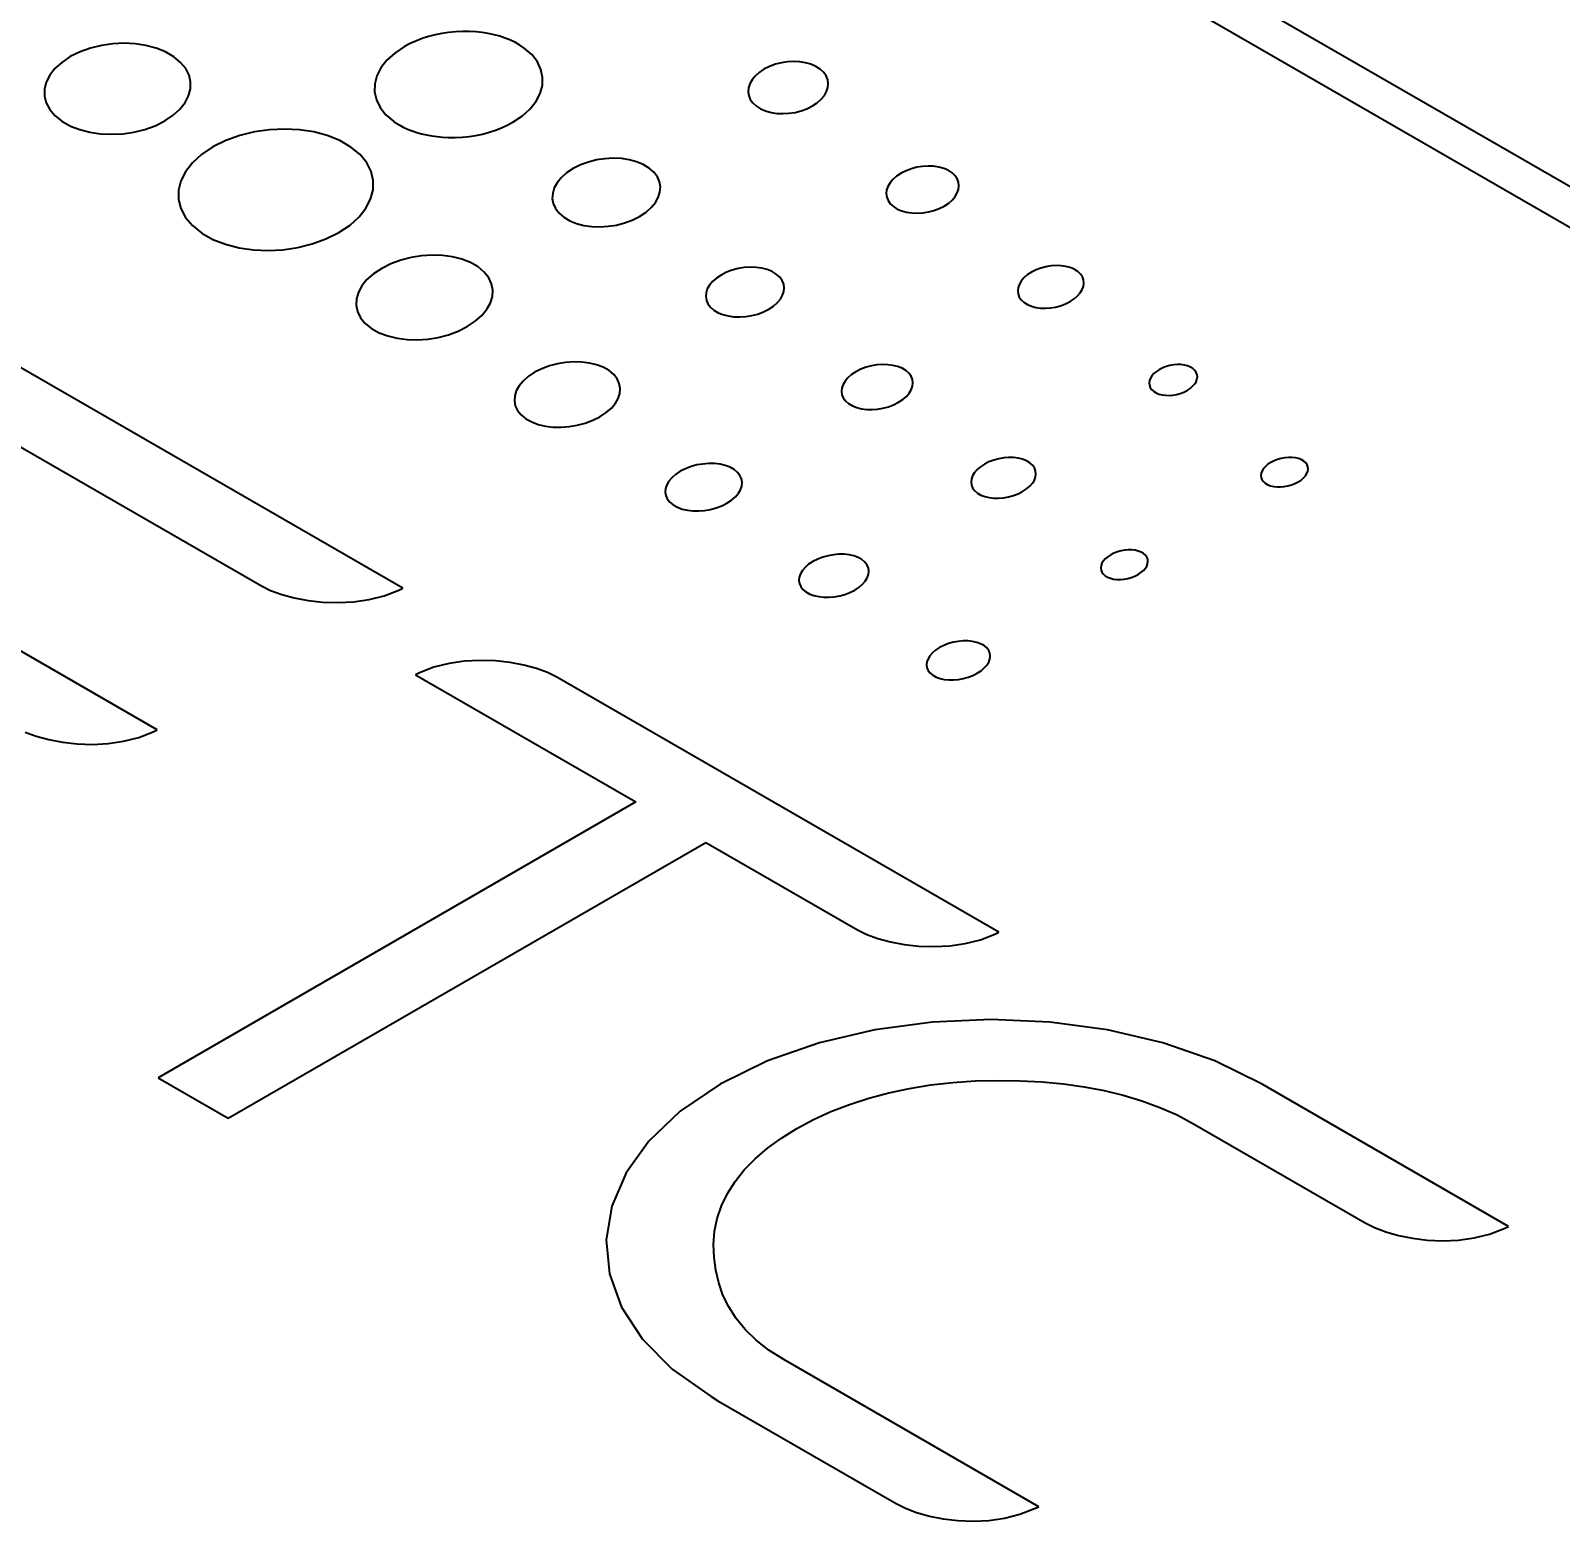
# Model space of a CAD drawing. Header units: inches. Extents: x 5 to 105, y 0 to 80.
# Drawn here: x 66.3777 to 66.7351, y 50.6695 to 51.0194 of the extents above; entities that cross this region are included whole.
import ezdxf

# ---------------------------------------------------------------- set-up
doc = ezdxf.new("R2010")
doc.units = ezdxf.units.IN
doc.header["$MEASUREMENT"] = 0
doc.layers.add('LABEL', color=2, linetype='Continuous')
doc.styles.add('Arial', font='arial.ttf')

msp = doc.modelspace()

# ---------------------------------------------------------------- linework, layer by layer
msp.add_line((64.8381, 52.06979), (67.48205, 50.54347))
at = {"layer": 'LABEL'}
for p, q in [((67.01742, 50.82114), (63.87764, 52.63389)), ((66.39951, 51.01641), (66.39688, 51.01629)), ((66.40211, 51.01628), (66.39951, 51.01641)), ((66.4677, 51.01693), (66.46633, 51.01631)), ((66.46914, 51.01748), (66.4677, 51.01693)), ((66.47064, 51.01796), (66.46914, 51.01748)), ((66.47218, 51.01836), (66.47064, 51.01796)), ((66.47375, 51.01868), (66.47218, 51.01836)), ((66.47536, 51.01892), (66.47375, 51.01868)), ((66.47699, 51.01908), (66.47536, 51.01892)), ((66.47862, 51.01916), (66.47699, 51.01908)), ((66.48026, 51.01915), (66.47862, 51.01916)), ((66.48176, 51.01906), (66.48026, 51.01915)), ((66.48322, 51.01891), (66.48176, 51.01906)), ((66.48463, 51.01868), (66.48322, 51.01891)), ((66.48601, 51.01839), (66.48463, 51.01868)), ((66.48733, 51.01803), (66.48601, 51.01839)), ((66.4886, 51.0176), (66.48733, 51.01803)), ((66.48981, 51.01712), (66.4886, 51.0176)), ((66.49095, 51.01657), (66.48981, 51.01712)), ((66.49202, 51.01596), (66.49095, 51.01657)), ((66.38696, 51.01327), (66.38497, 51.01194)), ((66.38925, 51.0144), (66.38696, 51.01327)), ((66.39169, 51.01528), (66.38925, 51.0144)), ((66.39425, 51.01591), (66.39169, 51.01528)), ((66.39688, 51.01629), (66.39425, 51.01591)), ((66.40463, 51.0159), (66.40211, 51.01628)), ((66.40701, 51.01527), (66.40463, 51.0159)), ((66.4092, 51.01439), (66.40701, 51.01527)), ((66.41115, 51.01325), (66.4092, 51.01439)), ((66.41274, 51.01194), (66.41115, 51.01325)), ((66.46277, 51.0141), (66.46094, 51.01243)), ((66.46503, 51.01561), (66.46277, 51.0141)), ((66.46633, 51.01631), (66.46503, 51.01561)), ((66.49302, 51.01529), (66.49202, 51.01596)), ((66.49479, 51.01375), (66.49302, 51.01529)), ((66.49609, 51.01206), (66.49479, 51.01375)), ((66.38337, 51.01048), (66.38216, 51.00893)), ((66.38497, 51.01194), (66.38337, 51.01048)), ((66.41392, 51.0105), (66.41274, 51.01194)), ((66.4147, 51.00897), (66.41392, 51.0105)), ((66.45955, 51.01066), (66.45861, 51.00881)), ((66.46094, 51.01243), (66.45955, 51.01066)), ((66.49693, 51.01028), (66.49609, 51.01206)), ((66.49732, 51.00843), (66.49693, 51.01028)), ((66.5479, 51.00957), (66.54697, 51.00874)), ((66.54904, 51.01033), (66.5479, 51.00957)), ((66.55033, 51.01098), (66.54904, 51.01033)), ((66.5517, 51.01148), (66.55033, 51.01098)), ((66.55312, 51.01184), (66.5517, 51.01148)), ((66.55456, 51.01205), (66.55312, 51.01184)), ((66.556, 51.01212), (66.55456, 51.01205)), ((66.55741, 51.01205), (66.556, 51.01212)), ((66.55876, 51.01184), (66.55741, 51.01205)), ((66.56002, 51.01148), (66.55876, 51.01184)), ((66.56118, 51.01098), (66.56002, 51.01148)), ((66.56219, 51.01034), (66.56118, 51.01098)), ((66.563, 51.00959), (66.56219, 51.01034)), ((66.56358, 51.00876), (66.563, 51.00959)), ((66.38094, 51.00569), (66.38093, 51.00405)), ((66.38135, 51.00732), (66.38094, 51.00569)), ((66.38216, 51.00893), (66.38135, 51.00732)), ((66.4146, 51.00413), (66.41503, 51.00575)), ((66.41506, 51.00737), (66.4147, 51.00897)), ((66.41503, 51.00575), (66.41506, 51.00737)), ((66.45811, 51.00692), (66.45807, 51.00502)), ((66.45861, 51.00881), (66.45811, 51.00692)), ((66.49674, 51.00467), (66.49725, 51.00654)), ((66.49725, 51.00654), (66.49732, 51.00843)), ((66.54542, 51.00601), (66.54533, 51.00508)), ((66.54572, 51.00695), (66.54542, 51.00601)), ((66.54624, 51.00786), (66.54572, 51.00695)), ((66.54697, 51.00874), (66.54624, 51.00786)), ((66.56393, 51.00789), (66.56358, 51.00876)), ((66.56366, 51.00512), (66.56397, 51.00605)), ((66.56406, 51.00697), (66.56393, 51.00789)), ((66.56397, 51.00605), (66.56406, 51.00697)), ((66.38093, 51.00405), (66.38133, 51.00245)), ((66.38133, 51.00245), (66.38214, 51.00092)), ((66.41258, 51.00101), (66.41378, 51.00254)), ((66.41378, 51.00254), (66.4146, 51.00413)), ((66.45807, 51.00502), (66.45849, 51.00316)), ((66.45849, 51.00316), (66.45937, 51.00137)), ((66.49441, 51.00107), (66.49579, 51.00283)), ((66.49579, 51.00283), (66.49674, 51.00467)), ((66.54533, 51.00508), (66.54547, 51.00417)), ((66.54547, 51.00417), (66.54583, 51.00329)), ((66.54583, 51.00329), (66.54642, 51.00246)), ((66.54642, 51.00246), (66.54725, 51.00171)), ((66.56034, 51.00175), (66.56147, 51.0025)), ((66.56147, 51.0025), (66.56241, 51.00333)), ((66.56241, 51.00333), (66.56314, 51.0042)), ((66.56314, 51.0042), (66.56366, 51.00512)), ((66.38214, 51.00092), (66.38337, 50.99948)), ((66.38337, 50.99948), (66.38502, 50.99816)), ((66.40903, 50.99826), (66.41099, 50.99957)), ((66.41099, 50.99957), (66.41258, 51.00101)), ((66.45937, 51.00137), (66.46071, 50.99969)), ((66.46071, 50.99969), (66.46254, 50.99814)), ((66.49036, 50.99792), (66.49259, 50.99942)), ((66.49259, 50.99942), (66.49441, 51.00107)), ((66.54725, 51.00171), (66.54826, 51.00108)), ((66.54826, 51.00108), (66.54941, 51.00058)), ((66.54941, 51.00058), (66.55068, 51.00023)), ((66.55068, 51.00023), (66.55202, 51.00002)), ((66.55202, 51.00002), (66.55342, 50.99996)), ((66.55342, 50.99996), (66.55485, 51.00003)), ((66.55485, 51.00003), (66.55629, 51.00025)), ((66.55629, 51.00025), (66.5577, 51.00061)), ((66.5577, 51.00061), (66.55906, 51.00111)), ((66.55906, 51.00111), (66.56034, 51.00175)), ((66.38502, 50.99816), (66.38698, 50.99706)), ((66.38698, 50.99706), (66.38917, 50.99621)), ((66.38917, 50.99621), (66.39154, 50.9956)), ((66.39154, 50.9956), (66.39404, 50.99524)), ((66.39404, 50.99524), (66.39663, 50.99513)), ((66.39663, 50.99513), (66.39924, 50.99526)), ((66.39924, 50.99526), (66.40184, 50.99564)), ((66.40184, 50.99564), (66.40437, 50.99627)), ((66.40437, 50.99627), (66.40678, 50.99714)), ((66.40678, 50.99714), (66.40903, 50.99826)), ((66.42999, 50.99569), (66.42658, 50.99485)), ((66.43349, 50.99619), (66.42999, 50.99569)), ((66.43701, 50.99635), (66.43349, 50.99619)), ((66.44048, 50.99618), (66.43701, 50.99635)), ((66.44384, 50.99567), (66.44048, 50.99618)), ((66.44701, 50.99483), (66.44384, 50.99567)), ((66.46254, 50.99814), (66.46266, 50.99806)), ((66.46266, 50.99806), (66.46278, 50.99797)), ((66.46278, 50.99797), (66.4629, 50.99789)), ((66.4629, 50.99789), (66.46303, 50.9978)), ((66.46303, 50.9978), (66.46315, 50.99772)), ((66.46315, 50.99772), (66.46328, 50.99764)), ((66.46328, 50.99764), (66.4634, 50.99756)), ((66.4634, 50.99756), (66.46353, 50.99748)), ((66.46353, 50.99748), (66.46366, 50.9974)), ((66.46366, 50.9974), (66.46379, 50.99732)), ((66.46379, 50.99732), (66.46474, 50.99681)), ((66.46474, 50.99681), (66.46575, 50.99635)), ((66.46575, 50.99635), (66.4668, 50.99593)), ((66.4668, 50.99593), (66.4679, 50.99555)), ((66.4679, 50.99555), (66.46904, 50.99523)), ((66.46904, 50.99523), (66.47022, 50.99496)), ((66.47022, 50.99496), (66.47143, 50.99474)), ((66.48171, 50.99487), (66.48328, 50.99519)), ((66.48328, 50.99519), (66.4848, 50.99559)), ((66.4848, 50.99559), (66.48628, 50.99607)), ((66.48628, 50.99607), (66.48771, 50.99662)), ((66.48771, 50.99662), (66.48907, 50.99723)), ((66.48907, 50.99723), (66.49036, 50.99792)), ((66.42028, 50.99216), (66.41762, 50.99039)), ((66.42332, 50.99368), (66.42028, 50.99216)), ((66.42658, 50.99485), (66.42332, 50.99368)), ((66.44992, 50.99365), (66.44701, 50.99483)), ((66.45253, 50.99214), (66.44992, 50.99365)), ((66.45465, 50.99038), (66.45253, 50.99214)), ((66.47143, 50.99474), (66.47268, 50.99457)), ((66.47268, 50.99457), (66.47395, 50.99445)), ((66.47395, 50.99445), (66.47525, 50.99439)), ((66.47525, 50.99439), (66.47688, 50.99438)), ((66.47688, 50.99438), (66.4785, 50.99446)), ((66.4785, 50.99446), (66.48012, 50.99462)), ((66.48012, 50.99462), (66.48171, 50.99487)), ((66.41549, 50.98845), (66.41388, 50.98638)), ((66.41762, 50.99039), (66.41549, 50.98845)), ((66.45623, 50.98846), (66.45465, 50.99038)), ((66.45726, 50.98642), (66.45623, 50.98846)), ((66.50616, 50.98796), (66.50443, 50.9871)), ((66.508, 50.98863), (66.50616, 50.98796)), ((66.50991, 50.98912), (66.508, 50.98863)), ((66.51185, 50.98942), (66.50991, 50.98912)), ((66.5138, 50.98953), (66.51185, 50.98942)), ((66.51571, 50.98945), (66.5138, 50.98953)), ((66.51754, 50.98918), (66.51571, 50.98945)), ((66.51926, 50.98872), (66.51754, 50.98918)), ((66.52083, 50.98807), (66.51926, 50.98872)), ((66.52221, 50.98723), (66.52083, 50.98807)), ((66.4128, 50.98424), (66.41225, 50.98205)), ((66.41388, 50.98638), (66.4128, 50.98424)), ((66.45775, 50.9843), (66.45726, 50.98642)), ((66.4577, 50.98213), (66.45775, 50.9843)), ((66.50167, 50.98498), (66.50071, 50.98381)), ((66.50291, 50.98609), (66.50167, 50.98498)), ((66.50443, 50.9871), (66.50291, 50.98609)), ((66.52333, 50.98624), (66.52221, 50.98723)), ((66.52413, 50.98517), (66.52333, 50.98624)), ((66.52463, 50.98402), (66.52413, 50.98517)), ((66.57915, 50.98458), (66.57848, 50.98377)), ((66.58002, 50.98533), (66.57915, 50.98458)), ((66.58107, 50.98603), (66.58002, 50.98533)), ((66.58225, 50.98662), (66.58107, 50.98603)), ((66.58349, 50.98708), (66.58225, 50.98662)), ((66.58478, 50.98741), (66.58349, 50.98708)), ((66.58609, 50.98762), (66.58478, 50.98741)), ((66.58739, 50.98769), (66.58609, 50.98762)), ((66.58866, 50.98764), (66.58739, 50.98769)), ((66.58988, 50.98745), (66.58866, 50.98764)), ((66.59102, 50.98714), (66.58988, 50.98745)), ((66.59206, 50.9867), (66.59102, 50.98714)), ((66.59297, 50.98613), (66.59206, 50.9867)), ((66.59369, 50.98545), (66.59297, 50.98613)), ((66.5942, 50.98471), (66.59369, 50.98545)), ((66.5945, 50.98392), (66.5942, 50.98471)), ((66.41225, 50.98205), (66.41224, 50.97987)), ((66.45713, 50.97997), (66.4577, 50.98213)), ((66.49967, 50.98137), (66.49958, 50.98014)), ((66.50004, 50.9826), (66.49967, 50.98137)), ((66.50071, 50.98381), (66.50004, 50.9826)), ((66.52434, 50.98038), (66.52473, 50.9816)), ((66.52483, 50.98282), (66.52463, 50.98402)), ((66.52473, 50.9816), (66.52483, 50.98282)), ((66.5777, 50.9821), (66.5776, 50.98125)), ((66.5776, 50.98125), (66.57771, 50.98043)), ((66.57799, 50.98294), (66.5777, 50.9821)), ((66.57848, 50.98377), (66.57799, 50.98294)), ((66.59305, 50.97979), (66.59373, 50.98058)), ((66.59373, 50.98058), (66.59421, 50.98141)), ((66.59421, 50.98141), (66.59451, 50.98225)), ((66.5946, 50.9831), (66.5945, 50.98392)), ((66.59451, 50.98225), (66.5946, 50.9831)), ((66.41224, 50.97987), (66.41277, 50.97774)), ((66.41277, 50.97774), (66.41385, 50.97569)), ((66.45443, 50.97582), (66.45604, 50.97785)), ((66.45604, 50.97785), (66.45713, 50.97997)), ((66.49958, 50.98014), (66.4998, 50.97893)), ((66.4998, 50.97893), (66.50032, 50.97778)), ((66.50032, 50.97778), (66.50115, 50.97671)), ((66.52148, 50.97692), (66.52271, 50.97802)), ((66.52271, 50.97802), (66.52367, 50.97917)), ((66.52367, 50.97917), (66.52434, 50.98038)), ((66.57771, 50.98043), (66.57803, 50.97964)), ((66.57803, 50.97964), (66.57855, 50.9789)), ((66.57855, 50.9789), (66.57928, 50.97822)), ((66.57928, 50.97822), (66.58019, 50.97766)), ((66.58019, 50.97766), (66.58123, 50.97722)), ((66.58123, 50.97722), (66.58237, 50.97691)), ((66.58746, 50.97697), (66.58874, 50.9773)), ((66.58874, 50.9773), (66.58998, 50.97776)), ((66.58998, 50.97776), (66.59115, 50.97835)), ((66.59115, 50.97835), (66.59219, 50.97904)), ((66.59219, 50.97904), (66.59305, 50.97979)), ((66.41385, 50.97569), (66.41549, 50.97377)), ((66.41549, 50.97377), (66.41768, 50.97202)), ((66.4497, 50.97215), (66.45232, 50.9739)), ((66.45232, 50.9739), (66.45443, 50.97582)), ((66.50115, 50.97671), (66.50229, 50.97573)), ((66.50229, 50.97573), (66.50369, 50.97491)), ((66.50369, 50.97491), (66.50526, 50.97427)), ((66.50526, 50.97427), (66.50698, 50.97383)), ((66.50698, 50.97383), (66.5088, 50.97357)), ((66.5088, 50.97357), (66.5107, 50.9735)), ((66.5107, 50.9735), (66.51263, 50.97361)), ((66.51263, 50.97361), (66.51456, 50.97392)), ((66.51456, 50.97392), (66.51645, 50.9744)), ((66.51645, 50.9744), (66.51827, 50.97507)), ((66.51827, 50.97507), (66.51998, 50.97592)), ((66.51998, 50.97592), (66.52148, 50.97692)), ((66.58237, 50.97691), (66.58358, 50.97673)), ((66.58358, 50.97673), (66.58486, 50.97668)), ((66.58486, 50.97668), (66.58615, 50.97676)), ((66.58615, 50.97676), (66.58746, 50.97697)), ((66.41768, 50.97202), (66.4203, 50.97055)), ((66.4203, 50.97055), (66.42323, 50.96941)), ((66.44349, 50.9695), (66.4467, 50.97066)), ((66.4467, 50.97066), (66.4497, 50.97215)), ((66.42323, 50.96941), (66.42639, 50.9686)), ((66.42639, 50.9686), (66.42973, 50.96812)), ((66.42973, 50.96812), (66.43317, 50.96797)), ((66.43317, 50.96797), (66.43665, 50.96815)), ((66.43665, 50.96815), (66.44011, 50.96866)), ((66.44011, 50.96866), (66.44349, 50.9695)), ((66.4666, 50.96634), (66.46419, 50.96573)), ((66.46905, 50.96673), (66.4666, 50.96634)), ((66.47151, 50.96688), (66.46905, 50.96673)), ((66.47393, 50.9668), (66.47151, 50.96688)), ((66.47626, 50.96648), (66.47393, 50.9668)), ((66.47845, 50.96593), (66.47626, 50.96648)), ((66.45972, 50.96379), (66.45781, 50.96253)), ((66.46188, 50.96487), (66.45972, 50.96379)), ((66.46419, 50.96573), (66.46188, 50.96487)), ((66.48046, 50.96514), (66.47845, 50.96593)), ((66.48223, 50.96411), (66.48046, 50.96514)), ((66.48367, 50.96291), (66.48223, 50.96411)), ((66.48472, 50.9616), (66.48367, 50.96291)), ((66.5403, 50.96286), (66.53903, 50.96223)), ((66.54164, 50.96336), (66.5403, 50.96286)), ((66.54302, 50.96372), (66.54164, 50.96336)), ((66.54444, 50.96395), (66.54302, 50.96372)), ((66.54584, 50.96404), (66.54444, 50.96395)), ((66.54722, 50.96399), (66.54584, 50.96404)), ((66.54855, 50.96381), (66.54722, 50.96399)), ((66.54979, 50.96348), (66.54855, 50.96381)), ((66.55092, 50.96302), (66.54979, 50.96348)), ((66.55192, 50.96243), (66.55092, 50.96302)), ((66.61152, 50.96287), (66.61056, 50.96224)), ((66.6126, 50.96342), (66.61152, 50.96287)), ((66.61374, 50.96384), (66.6126, 50.96342)), ((66.61492, 50.96416), (66.61374, 50.96384)), ((66.61611, 50.96435), (66.61492, 50.96416)), ((66.6173, 50.96443), (66.61611, 50.96435)), ((66.61845, 50.96439), (66.6173, 50.96443)), ((66.61955, 50.96423), (66.61845, 50.96439)), ((66.62058, 50.96396), (66.61955, 50.96423)), ((66.62152, 50.96356), (66.62058, 50.96396)), ((66.62233, 50.96305), (66.62152, 50.96356)), ((66.62297, 50.96244), (66.62233, 50.96305)), ((66.45508, 50.9597), (66.45427, 50.95819)), ((66.45627, 50.96115), (66.45508, 50.9597)), ((66.45781, 50.96253), (66.45627, 50.96115)), ((66.48538, 50.96019), (66.48472, 50.9616)), ((66.48567, 50.95871), (66.48538, 50.96019)), ((66.5363, 50.95984), (66.53579, 50.95896)), ((66.53701, 50.96069), (66.5363, 50.95984)), ((66.53792, 50.96149), (66.53701, 50.96069)), ((66.53903, 50.96223), (66.53792, 50.96149)), ((66.55272, 50.96172), (66.55192, 50.96243)), ((66.55329, 50.96095), (66.55272, 50.96172)), ((66.55364, 50.96012), (66.55329, 50.96095)), ((66.55377, 50.95926), (66.55364, 50.96012)), ((66.55368, 50.95837), (66.55377, 50.95926)), ((66.60842, 50.9593), (66.60832, 50.95854)), ((66.6087, 50.96007), (66.60842, 50.9593)), ((66.60915, 50.96082), (66.6087, 50.96007)), ((66.60977, 50.96155), (66.60915, 50.96082)), ((66.61056, 50.96224), (66.60977, 50.96155)), ((66.62343, 50.96178), (66.62297, 50.96244)), ((66.62338, 50.95881), (66.62366, 50.95957)), ((66.62369, 50.96107), (66.62343, 50.96178)), ((66.62366, 50.95957), (66.62377, 50.96033)), ((66.62377, 50.96033), (66.62369, 50.96107)), ((66.45382, 50.95667), (66.45376, 50.95515)), ((66.45427, 50.95819), (66.45382, 50.95667)), ((66.4843, 50.95421), (66.48512, 50.9557)), ((66.48512, 50.9557), (66.48558, 50.95721)), ((66.48558, 50.95721), (66.48567, 50.95871)), ((66.5355, 50.95807), (66.53543, 50.95718)), ((66.53543, 50.95718), (66.53557, 50.95631)), ((66.53579, 50.95896), (66.5355, 50.95807)), ((66.53557, 50.95631), (66.53593, 50.95548)), ((66.55126, 50.95497), (66.55217, 50.95577)), ((66.55217, 50.95577), (66.55288, 50.95661)), ((66.55288, 50.95661), (66.55338, 50.95748)), ((66.55338, 50.95748), (66.55368, 50.95837)), ((66.60832, 50.95854), (66.60841, 50.9578)), ((66.60841, 50.9578), (66.60868, 50.95708)), ((66.60868, 50.95708), (66.60914, 50.95642)), ((66.60914, 50.95642), (66.6098, 50.95581)), ((66.6098, 50.95581), (66.61061, 50.95531)), ((66.61949, 50.95547), (66.62056, 50.95602)), ((66.62056, 50.95602), (66.62151, 50.95665)), ((66.62151, 50.95665), (66.62231, 50.95733)), ((66.62231, 50.95733), (66.62293, 50.95806)), ((66.62293, 50.95806), (66.62338, 50.95881)), ((66.45376, 50.95515), (66.45407, 50.95367)), ((66.45407, 50.95367), (66.45477, 50.95225)), ((66.45477, 50.95225), (66.45585, 50.95093)), ((66.48159, 50.95142), (66.48312, 50.95277)), ((66.48312, 50.95277), (66.4843, 50.95421)), ((66.53593, 50.95548), (66.53651, 50.95471)), ((66.53651, 50.95471), (66.53733, 50.954)), ((66.53733, 50.954), (66.53833, 50.95341)), ((66.53833, 50.95341), (66.53946, 50.95296)), ((66.53946, 50.95296), (66.5407, 50.95265)), ((66.5407, 50.95265), (66.54202, 50.95247)), ((66.54202, 50.95247), (66.54339, 50.95243)), ((66.54339, 50.95243), (66.54479, 50.95252)), ((66.54479, 50.95252), (66.54619, 50.95275)), ((66.54619, 50.95275), (66.54757, 50.95311)), ((66.54757, 50.95311), (66.5489, 50.95361)), ((66.5489, 50.95361), (66.55015, 50.95424)), ((66.55015, 50.95424), (66.55126, 50.95497)), ((66.61061, 50.95531), (66.61155, 50.95492)), ((66.61155, 50.95492), (66.61257, 50.95465)), ((66.61257, 50.95465), (66.61367, 50.9545)), ((66.61367, 50.9545), (66.61482, 50.95446)), ((66.61482, 50.95446), (66.616, 50.95454)), ((66.616, 50.95454), (66.61718, 50.95474)), ((66.61718, 50.95474), (66.61835, 50.95505)), ((66.61835, 50.95505), (66.61949, 50.95547)), ((66.32839, 50.94916), (66.4316, 50.88957)), ((66.46464, 50.889), (66.36146, 50.94857)), ((66.45585, 50.95093), (66.45734, 50.94974)), ((66.45734, 50.94974), (66.45913, 50.94874)), ((66.45913, 50.94874), (66.46114, 50.94798)), ((66.47531, 50.94826), (66.47759, 50.9491)), ((66.47759, 50.9491), (66.47972, 50.95017)), ((66.47972, 50.95017), (66.48159, 50.95142)), ((66.46114, 50.94798), (66.46333, 50.94745)), ((66.46333, 50.94745), (66.46565, 50.94716)), ((66.46565, 50.94716), (66.46806, 50.94709)), ((66.46806, 50.94709), (66.4705, 50.94725)), ((66.4705, 50.94725), (66.47293, 50.94764)), ((66.47293, 50.94764), (66.47531, 50.94826)), ((66.50078, 50.94149), (66.49892, 50.941)), ((66.50269, 50.9418), (66.50078, 50.94149)), ((66.50459, 50.94193), (66.50269, 50.9418)), ((66.50646, 50.94188), (66.50459, 50.94193)), ((66.50825, 50.94165), (66.50646, 50.94188)), ((66.50994, 50.94124), (66.50825, 50.94165)), ((66.57671, 50.94129), (66.57543, 50.9412)), ((66.57796, 50.94126), (66.57671, 50.94129)), ((66.57915, 50.9411), (66.57796, 50.94126)), ((66.64477, 50.94126), (66.6439, 50.94111)), ((66.64563, 50.94132), (66.64477, 50.94126)), ((66.64647, 50.9413), (66.64563, 50.94132)), ((66.64727, 50.94119), (66.64647, 50.9413)), ((66.49395, 50.9385), (66.49274, 50.93743)), ((66.49544, 50.93948), (66.49395, 50.9385)), ((66.49712, 50.94033), (66.49544, 50.93948)), ((66.49892, 50.941), (66.49712, 50.94033)), ((66.51148, 50.94065), (66.50994, 50.94124)), ((66.51285, 50.93987), (66.51148, 50.94065)), ((66.51394, 50.93895), (66.51285, 50.93987)), ((66.51474, 50.93794), (66.51394, 50.93895)), ((66.51523, 50.93686), (66.51474, 50.93794)), ((66.56865, 50.93821), (66.56799, 50.93743)), ((66.5695, 50.93894), (66.56865, 50.93821)), ((66.57052, 50.93962), (66.5695, 50.93894)), ((66.57167, 50.94019), (66.57052, 50.93962)), ((66.57289, 50.94065), (66.57167, 50.94019)), ((66.57415, 50.94099), (66.57289, 50.94065)), ((66.57543, 50.9412), (66.57415, 50.94099)), ((66.58027, 50.94082), (66.57915, 50.9411)), ((66.58129, 50.94042), (66.58027, 50.94082)), ((66.58219, 50.93988), (66.58129, 50.94042)), ((66.5829, 50.93925), (66.58219, 50.93988)), ((66.58341, 50.93855), (66.5829, 50.93925)), ((66.58371, 50.93781), (66.58341, 50.93855)), ((66.58381, 50.93702), (66.58371, 50.93781)), ((66.63933, 50.93812), (66.63913, 50.93756)), ((66.63967, 50.93867), (66.63933, 50.93812)), ((66.64013, 50.9392), (66.63967, 50.93867)), ((66.64072, 50.9397), (66.64013, 50.9392)), ((66.64142, 50.94017), (66.64072, 50.9397)), ((66.64221, 50.94056), (66.64142, 50.94017)), ((66.64304, 50.94088), (66.64221, 50.94056)), ((66.6439, 50.94111), (66.64304, 50.94088)), ((66.64801, 50.941), (66.64727, 50.94119)), ((66.64868, 50.94072), (66.64801, 50.941)), ((66.64927, 50.94035), (66.64868, 50.94072)), ((66.64973, 50.93992), (66.64927, 50.94035)), ((66.65005, 50.93944), (66.64973, 50.93992)), ((66.64999, 50.93728), (66.6502, 50.93784)), ((66.65024, 50.93893), (66.65005, 50.93944)), ((66.6502, 50.93784), (66.65029, 50.93839)), ((66.65029, 50.93839), (66.65024, 50.93893)), ((66.49115, 50.93514), (66.49079, 50.93397)), ((66.49181, 50.93631), (66.49115, 50.93514)), ((66.49274, 50.93743), (66.49181, 50.93631)), ((66.51497, 50.93339), (66.51534, 50.93456)), ((66.51543, 50.93572), (66.51523, 50.93686)), ((66.51534, 50.93456), (66.51543, 50.93572)), ((66.56724, 50.93583), (66.56715, 50.93502)), ((66.56715, 50.93502), (66.56726, 50.93424)), ((66.56752, 50.93663), (66.56724, 50.93583)), ((66.56726, 50.93424), (66.56757, 50.93349)), ((66.56799, 50.93743), (66.56752, 50.93663)), ((66.58231, 50.93386), (66.58296, 50.93463)), ((66.58296, 50.93463), (66.58344, 50.93542)), ((66.58344, 50.93542), (66.58372, 50.93622)), ((66.58372, 50.93622), (66.58381, 50.93702)), ((66.63913, 50.93756), (66.63905, 50.93701)), ((66.63905, 50.93701), (66.6391, 50.93647)), ((66.6391, 50.93647), (66.63929, 50.93596)), ((66.63929, 50.93596), (66.63961, 50.93548)), ((66.63961, 50.93548), (66.64008, 50.93505)), ((66.64008, 50.93505), (66.64066, 50.93468)), ((66.64066, 50.93468), (66.64133, 50.93441)), ((66.64133, 50.93441), (66.64208, 50.93422)), ((66.64208, 50.93422), (66.64288, 50.93411)), ((66.64288, 50.93411), (66.64371, 50.93409)), ((66.64371, 50.93409), (66.64457, 50.93415)), ((66.64457, 50.93415), (66.64544, 50.9343)), ((66.64544, 50.9343), (66.64629, 50.93453)), ((66.64629, 50.93453), (66.64712, 50.93485)), ((66.64712, 50.93485), (66.64791, 50.93524)), ((66.64791, 50.93524), (66.64861, 50.93571)), ((66.64861, 50.93571), (66.64919, 50.93621)), ((66.64919, 50.93621), (66.64965, 50.93673)), ((66.64965, 50.93673), (66.64999, 50.93728)), ((66.49079, 50.93397), (66.49071, 50.9328)), ((66.49071, 50.9328), (66.49094, 50.93166)), ((66.49094, 50.93166), (66.49145, 50.93057)), ((66.49145, 50.93057), (66.49228, 50.92956)), ((66.51219, 50.93007), (66.51339, 50.93112)), ((66.51339, 50.93112), (66.51432, 50.93224)), ((66.51432, 50.93224), (66.51497, 50.93339)), ((66.56757, 50.93349), (66.56809, 50.93279)), ((66.56809, 50.93279), (66.56882, 50.93216)), ((66.56882, 50.93216), (66.56971, 50.93164)), ((66.56971, 50.93164), (66.57073, 50.93123)), ((66.57073, 50.93123), (66.57185, 50.93096)), ((66.57185, 50.93096), (66.57305, 50.93081)), ((66.57305, 50.93081), (66.57429, 50.93078)), ((66.57429, 50.93078), (66.57557, 50.93088)), ((66.57557, 50.93088), (66.57684, 50.93109)), ((66.57684, 50.93109), (66.5781, 50.93143)), ((66.5781, 50.93143), (66.57931, 50.93189)), ((66.57931, 50.93189), (66.58045, 50.93247)), ((66.58045, 50.93247), (66.58147, 50.93313)), ((66.58147, 50.93313), (66.58231, 50.93386)), ((66.49228, 50.92956), (66.49341, 50.92864)), ((66.49341, 50.92864), (66.49477, 50.92788)), ((66.49477, 50.92788), (66.49631, 50.92731)), ((66.49631, 50.92731), (66.49799, 50.92691)), ((66.50353, 50.92679), (66.50542, 50.9271)), ((66.50542, 50.9271), (66.50727, 50.92759)), ((66.50727, 50.92759), (66.50905, 50.92826)), ((66.50905, 50.92826), (66.51072, 50.9291)), ((66.51072, 50.9291), (66.51219, 50.93007)), ((66.49799, 50.92691), (66.49978, 50.92669)), ((66.49978, 50.92669), (66.50164, 50.92665)), ((66.50164, 50.92665), (66.50353, 50.92679)), ((66.52947, 50.91634), (66.52838, 50.91562)), ((66.5307, 50.91696), (66.52947, 50.91634)), ((66.532, 50.91745), (66.5307, 50.91696)), ((66.53336, 50.91782), (66.532, 50.91745)), ((66.53474, 50.91805), (66.53336, 50.91782)), ((66.53612, 50.91816), (66.53474, 50.91805)), ((66.53748, 50.91813), (66.53612, 50.91816)), ((66.53877, 50.91798), (66.53748, 50.91813)), ((66.53999, 50.91769), (66.53877, 50.91798)), ((66.5411, 50.91728), (66.53999, 50.91769)), ((66.54208, 50.91673), (66.5411, 50.91728)), ((66.54287, 50.91607), (66.54208, 50.91673)), ((66.59884, 50.91673), (66.59823, 50.91603)), ((66.59961, 50.9174), (66.59884, 50.91673)), ((66.60055, 50.91802), (66.59961, 50.9174)), ((66.60161, 50.91855), (66.60055, 50.91802)), ((66.60272, 50.91898), (66.60161, 50.91855)), ((66.60387, 50.91929), (66.60272, 50.91898)), ((66.60504, 50.91949), (66.60387, 50.91929)), ((66.6062, 50.91958), (66.60504, 50.91949)), ((66.60733, 50.91956), (66.6062, 50.91958)), ((66.60841, 50.91943), (66.60733, 50.91956)), ((66.60942, 50.91918), (66.60841, 50.91943)), ((66.61034, 50.91882), (66.60942, 50.91918)), ((66.61114, 50.91834), (66.61034, 50.91882)), ((66.61178, 50.91777), (66.61114, 50.91834)), ((66.61224, 50.91715), (66.61178, 50.91777)), ((66.6125, 50.91647), (66.61224, 50.91715)), ((66.61259, 50.91577), (66.6125, 50.91647)), ((66.66542, 50.91646), (66.66522, 50.91592)), ((66.66575, 50.91698), (66.66542, 50.91646)), ((66.66621, 50.9175), (66.66575, 50.91698)), ((66.66678, 50.91799), (66.66621, 50.9175)), ((66.66747, 50.91844), (66.66678, 50.91799)), ((66.66824, 50.91883), (66.66747, 50.91844)), ((66.66905, 50.91914), (66.66824, 50.91883)), ((66.66989, 50.91937), (66.66905, 50.91914)), ((66.67074, 50.91952), (66.66989, 50.91937)), ((66.67158, 50.9196), (66.67074, 50.91952)), ((66.6724, 50.91959), (66.67158, 50.9196)), ((66.67319, 50.9195), (66.6724, 50.91959)), ((66.67392, 50.91933), (66.67319, 50.9195)), ((66.67458, 50.91907), (66.67392, 50.91933)), ((66.67516, 50.91873), (66.67458, 50.91907)), ((66.67562, 50.91832), (66.67516, 50.91873)), ((66.67594, 50.91787), (66.67562, 50.91832)), ((66.67589, 50.91582), (66.6761, 50.91635)), ((66.67612, 50.91738), (66.67594, 50.91787)), ((66.6761, 50.91635), (66.67618, 50.91687)), ((66.67618, 50.91687), (66.67612, 50.91738)), ((66.40728, 50.85588), (66.3041, 50.91546)), ((66.5263, 50.91318), (66.52602, 50.91232)), ((66.52679, 50.91402), (66.5263, 50.91318)), ((66.52748, 50.91484), (66.52679, 50.91402)), ((66.52838, 50.91562), (66.52748, 50.91484)), ((66.54343, 50.91534), (66.54287, 50.91607)), ((66.54378, 50.91455), (66.54343, 50.91534)), ((66.54355, 50.91204), (66.54384, 50.91289)), ((66.54391, 50.91373), (66.54378, 50.91455)), ((66.54384, 50.91289), (66.54391, 50.91373)), ((66.59752, 50.91457), (66.59743, 50.91385)), ((66.59743, 50.91385), (66.59752, 50.91314)), ((66.59779, 50.91531), (66.59752, 50.91457)), ((66.59752, 50.91314), (66.59779, 50.91246)), ((66.59823, 50.91603), (66.59779, 50.91531)), ((66.61041, 50.91222), (66.61118, 50.91289)), ((66.61118, 50.91289), (66.61179, 50.91359)), ((66.61179, 50.91359), (66.61223, 50.91431)), ((66.61223, 50.91431), (66.61249, 50.91504)), ((66.61249, 50.91504), (66.61259, 50.91577)), ((66.66522, 50.91592), (66.66514, 50.9154)), ((66.66514, 50.9154), (66.66519, 50.91488)), ((66.66519, 50.91488), (66.66538, 50.9144)), ((66.66538, 50.9144), (66.66571, 50.91395)), ((66.66571, 50.91395), (66.66617, 50.91354)), ((66.66617, 50.91354), (66.66675, 50.9132)), ((66.66675, 50.9132), (66.66742, 50.91295)), ((66.66742, 50.91295), (66.66815, 50.91278)), ((66.66815, 50.91278), (66.66893, 50.91269)), ((66.66893, 50.91269), (66.66975, 50.91268)), ((66.66975, 50.91268), (66.67059, 50.91276)), ((66.67059, 50.91276), (66.67143, 50.91291)), ((66.67143, 50.91291), (66.67227, 50.91315)), ((66.67227, 50.91315), (66.67308, 50.91346)), ((66.67308, 50.91346), (66.67385, 50.91385)), ((66.67385, 50.91385), (66.67453, 50.9143)), ((66.67453, 50.9143), (66.6751, 50.91478)), ((66.6751, 50.91478), (66.67556, 50.91529)), ((66.67556, 50.91529), (66.67589, 50.91582)), ((66.52602, 50.91232), (66.52595, 50.91148)), ((66.52595, 50.91148), (66.52609, 50.91066)), ((66.52609, 50.91066), (66.52644, 50.90987)), ((66.52644, 50.90987), (66.52702, 50.90915)), ((66.52702, 50.90915), (66.52782, 50.90849)), ((66.54039, 50.9089), (66.54148, 50.90961)), ((66.54148, 50.90961), (66.54237, 50.91039)), ((66.54237, 50.91039), (66.54306, 50.9112)), ((66.54306, 50.9112), (66.54355, 50.91204)), ((66.59779, 50.91246), (66.59824, 50.91184)), ((66.59824, 50.91184), (66.59889, 50.91127)), ((66.59889, 50.91127), (66.5997, 50.9108)), ((66.5997, 50.9108), (66.60062, 50.91044)), ((66.60062, 50.91044), (66.60163, 50.9102)), ((66.60163, 50.9102), (66.60271, 50.91007)), ((66.60271, 50.91007), (66.60384, 50.91005)), ((66.60384, 50.91005), (66.605, 50.91014)), ((66.605, 50.91014), (66.60617, 50.91034)), ((66.60617, 50.91034), (66.60732, 50.91065)), ((66.60732, 50.91065), (66.60842, 50.91108)), ((66.60842, 50.91108), (66.60947, 50.91161)), ((66.60947, 50.91161), (66.61041, 50.91222)), ((66.52782, 50.90849), (66.5288, 50.90794)), ((66.5288, 50.90794), (66.52992, 50.90753)), ((66.52992, 50.90753), (66.53113, 50.90725)), ((66.53113, 50.90725), (66.53243, 50.9071)), ((66.53243, 50.9071), (66.53378, 50.90708)), ((66.53378, 50.90708), (66.53515, 50.90719)), ((66.53515, 50.90719), (66.53652, 50.90743)), ((66.53652, 50.90743), (66.53787, 50.90779)), ((66.53787, 50.90779), (66.53917, 50.90828)), ((66.53917, 50.90828), (66.54039, 50.9089)), ((66.56046, 50.89526), (66.55946, 50.8946)), ((66.56159, 50.89583), (66.56046, 50.89526)), ((66.56278, 50.89628), (66.56159, 50.89583)), ((66.56402, 50.89662), (66.56278, 50.89628)), ((66.56528, 50.89684), (66.56402, 50.89662)), ((66.56653, 50.89695), (66.56528, 50.89684)), ((66.56776, 50.89694), (66.56653, 50.89695)), ((66.56893, 50.89681), (66.56776, 50.89694)), ((66.57003, 50.89656), (66.56893, 50.89681)), ((66.57103, 50.89618), (66.57003, 50.89656)), ((66.57191, 50.89569), (66.57103, 50.89618)), ((66.57261, 50.8951), (66.57191, 50.89569)), ((66.57311, 50.89444), (66.57261, 50.8951)), ((66.628, 50.89485), (66.6278, 50.89431)), ((66.62833, 50.89538), (66.628, 50.89485)), ((66.62878, 50.89589), (66.62833, 50.89538)), ((66.62935, 50.89638), (66.62878, 50.89589)), ((66.63004, 50.89683), (66.62935, 50.89638)), ((66.63081, 50.89722), (66.63004, 50.89683)), ((66.63162, 50.89753), (66.63081, 50.89722)), ((66.63246, 50.89776), (66.63162, 50.89753)), ((66.63331, 50.89791), (66.63246, 50.89776)), ((66.63415, 50.89798), (66.63331, 50.89791)), ((66.63498, 50.89797), (66.63415, 50.89798)), ((66.63576, 50.89788), (66.63498, 50.89797)), ((66.6365, 50.89771), (66.63576, 50.89788)), ((66.63716, 50.89746), (66.6365, 50.89771)), ((66.63774, 50.89712), (66.63716, 50.89746)), ((66.6382, 50.89671), (66.63774, 50.89712)), ((66.63852, 50.89626), (66.6382, 50.89671)), ((66.63871, 50.89577), (66.63852, 50.89626)), ((66.63868, 50.89473), (66.63876, 50.89526)), ((66.63876, 50.89526), (66.63871, 50.89577)), ((66.55727, 50.8916), (66.55719, 50.89084)), ((66.55754, 50.89238), (66.55727, 50.8916)), ((66.558, 50.89315), (66.55754, 50.89238)), ((66.55864, 50.89389), (66.558, 50.89315)), ((66.55946, 50.8946), (66.55864, 50.89389)), ((66.57271, 50.89069), (66.57317, 50.89145)), ((66.57342, 50.89373), (66.57311, 50.89444)), ((66.57317, 50.89145), (66.57344, 50.89223)), ((66.57352, 50.89299), (66.57342, 50.89373)), ((66.57344, 50.89223), (66.57352, 50.89299)), ((66.6278, 50.89431), (66.62772, 50.89379)), ((66.62772, 50.89379), (66.62778, 50.89327)), ((66.62778, 50.89327), (66.62797, 50.89279)), ((66.62797, 50.89279), (66.62829, 50.89234)), ((66.62829, 50.89234), (66.62876, 50.89193)), ((66.62876, 50.89193), (66.62933, 50.89159)), ((66.62933, 50.89159), (66.62999, 50.89133)), ((66.62999, 50.89133), (66.63072, 50.89116)), ((66.63317, 50.89114), (66.63402, 50.89129)), ((66.63402, 50.89129), (66.63486, 50.89153)), ((66.63486, 50.89153), (66.63567, 50.89184)), ((66.63567, 50.89184), (66.63643, 50.89223)), ((66.63643, 50.89223), (66.63712, 50.89268)), ((66.63712, 50.89268), (66.63769, 50.89316)), ((66.63769, 50.89316), (66.63814, 50.89367)), ((66.63814, 50.89367), (66.63847, 50.8942)), ((66.63847, 50.8942), (66.63868, 50.89473)), ((66.4316, 50.88957), (66.43376, 50.8885)), ((66.43376, 50.8885), (66.43635, 50.88755)), ((66.46032, 50.88725), (66.46371, 50.88856)), ((66.46371, 50.88856), (66.46464, 50.889)), ((66.55719, 50.89084), (66.5573, 50.89009)), ((66.5573, 50.89009), (66.55761, 50.88939)), ((66.55761, 50.88939), (66.55812, 50.88873)), ((66.55812, 50.88873), (66.55883, 50.88814)), ((66.55883, 50.88814), (66.55972, 50.88765)), ((66.55972, 50.88765), (66.56072, 50.88729)), ((66.56795, 50.88757), (66.56913, 50.88802)), ((66.56913, 50.88802), (66.57026, 50.88859)), ((66.57026, 50.88859), (66.57125, 50.88924)), ((66.57125, 50.88924), (66.57207, 50.88995)), ((66.57207, 50.88995), (66.57271, 50.89069)), ((66.63072, 50.89116), (66.63151, 50.89107)), ((66.63151, 50.89107), (66.63233, 50.89107)), ((66.63233, 50.89107), (66.63317, 50.89114)), ((66.43635, 50.88755), (66.43929, 50.88675)), ((66.43929, 50.88675), (66.44251, 50.88614)), ((66.44251, 50.88614), (66.44595, 50.88576)), ((66.44595, 50.88576), (66.44952, 50.88564)), ((66.44952, 50.88564), (66.45315, 50.88582)), ((66.45315, 50.88582), (66.45678, 50.88635)), ((66.45678, 50.88635), (66.46032, 50.88725)), ((66.56072, 50.88729), (66.56182, 50.88704)), ((66.56182, 50.88704), (66.563, 50.88691)), ((66.563, 50.88691), (66.56422, 50.8869)), ((66.56422, 50.8869), (66.56547, 50.88701)), ((66.56547, 50.88701), (66.56672, 50.88723)), ((66.56672, 50.88723), (66.56795, 50.88757)), ((66.58838, 50.87388), (66.58778, 50.8732)), ((66.58913, 50.87452), (66.58838, 50.87388)), ((66.59005, 50.87512), (66.58913, 50.87452)), ((66.59108, 50.87565), (66.59005, 50.87512)), ((66.59217, 50.87607), (66.59108, 50.87565)), ((66.5933, 50.87638), (66.59217, 50.87607)), ((66.59444, 50.87659), (66.5933, 50.87638)), ((66.59558, 50.8767), (66.59444, 50.87659)), ((66.59669, 50.87669), (66.59558, 50.8767)), ((66.59776, 50.87658), (66.59669, 50.87669)), ((66.59875, 50.87636), (66.59776, 50.87658)), ((66.59966, 50.87603), (66.59875, 50.87636)), ((66.60045, 50.87559), (66.59966, 50.87603)), ((66.60109, 50.87506), (66.60045, 50.87559)), ((66.60154, 50.87446), (66.60109, 50.87506)), ((66.6018, 50.87382), (66.60154, 50.87446)), ((66.60189, 50.87315), (66.6018, 50.87382)), ((66.47191, 50.87054), (66.46852, 50.86923)), ((66.47545, 50.87144), (66.47191, 50.87054)), ((66.47908, 50.87197), (66.47545, 50.87144)), ((66.48272, 50.87215), (66.47908, 50.87197)), ((66.48629, 50.87203), (66.48272, 50.87215)), ((66.48972, 50.87165), (66.48629, 50.87203)), ((66.49295, 50.87104), (66.48972, 50.87165)), ((66.4959, 50.87023), (66.49295, 50.87104)), ((66.49849, 50.86928), (66.4959, 50.87023)), ((66.5871, 50.8718), (66.58701, 50.8711)), ((66.58701, 50.8711), (66.5871, 50.87043)), ((66.58736, 50.8725), (66.5871, 50.8718)), ((66.5871, 50.87043), (66.58737, 50.86979)), ((66.58778, 50.8732), (66.58736, 50.8725)), ((66.58737, 50.86979), (66.58782, 50.8692)), ((66.59976, 50.86974), (66.60051, 50.87038)), ((66.60051, 50.87038), (66.60111, 50.87106)), ((66.60111, 50.87106), (66.60154, 50.87176)), ((66.60154, 50.87176), (66.6018, 50.87246)), ((66.6018, 50.87246), (66.60189, 50.87315)), ((66.46852, 50.86923), (66.46759, 50.8688)), ((66.46759, 50.8688), (66.51912, 50.83904)), ((66.50066, 50.86821), (66.49849, 50.86928)), ((66.60394, 50.80858), (66.50066, 50.86821)), ((66.58782, 50.8692), (66.58846, 50.86867)), ((66.58846, 50.86867), (66.58926, 50.86823)), ((66.58926, 50.86823), (66.59017, 50.8679)), ((66.59017, 50.8679), (66.59116, 50.86768)), ((66.59116, 50.86768), (66.59223, 50.86757)), ((66.59223, 50.86757), (66.59334, 50.86757)), ((66.59334, 50.86757), (66.59447, 50.86768)), ((66.59447, 50.86768), (66.59561, 50.86789)), ((66.59561, 50.86789), (66.59674, 50.8682)), ((66.59674, 50.8682), (66.59782, 50.86862)), ((66.59782, 50.86862), (66.59884, 50.86914)), ((66.59884, 50.86914), (66.59976, 50.86974)), ((66.40635, 50.85544), (66.40728, 50.85588)), ((66.37639, 50.85538), (66.37898, 50.85443)), ((66.37898, 50.85443), (66.38192, 50.85363)), ((66.38192, 50.85363), (66.38514, 50.85302)), ((66.38514, 50.85302), (66.38858, 50.85264)), ((66.38858, 50.85264), (66.39215, 50.85252)), ((66.39215, 50.85252), (66.39578, 50.8527)), ((66.39578, 50.8527), (66.39941, 50.85323)), ((66.39941, 50.85323), (66.40296, 50.85413)), ((66.40296, 50.85413), (66.40635, 50.85544)), ((66.51912, 50.83904), (66.40749, 50.77459)), ((66.42383, 50.76515), (66.53547, 50.8296)), ((66.53547, 50.8296), (66.57088, 50.80916)), ((66.57088, 50.80916), (66.57304, 50.80809)), ((66.57304, 50.80809), (66.57563, 50.80714)), ((66.57563, 50.80714), (66.57858, 50.80634)), ((66.57858, 50.80634), (66.5818, 50.80573)), ((66.5818, 50.80573), (66.58524, 50.80534)), ((66.59244, 50.80541), (66.59606, 50.80593)), ((66.59606, 50.80593), (66.59961, 50.80683)), ((66.59961, 50.80683), (66.60299, 50.80814)), ((66.60299, 50.80814), (66.60394, 50.80858)), ((66.58524, 50.80534), (66.58881, 50.80523)), ((66.58881, 50.80523), (66.59244, 50.80541)), ((66.58841, 50.78758), (66.57495, 50.78577)), ((66.60212, 50.78819), (66.58841, 50.78758)), ((66.61584, 50.78758), (66.60212, 50.78819)), ((66.62929, 50.78577), (66.61584, 50.78758)), ((66.57495, 50.78577), (66.56202, 50.78274)), ((66.64222, 50.78275), (66.62929, 50.78577)), ((66.56202, 50.78274), (66.54988, 50.77851)), ((66.65436, 50.77851), (66.64222, 50.78275)), ((66.54988, 50.77851), (66.53879, 50.77306)), ((66.66545, 50.77307), (66.65436, 50.77851)), ((66.40749, 50.77459), (66.42383, 50.76515)), ((66.58805, 50.77289), (66.59315, 50.77348)), ((66.59315, 50.77348), (66.59836, 50.77383)), ((66.59836, 50.77383), (66.60365, 50.77395)), ((66.60365, 50.77395), (66.60891, 50.77386)), ((66.60891, 50.77386), (66.61402, 50.77359)), ((66.61402, 50.77359), (66.61899, 50.77313)), ((66.53879, 50.77306), (66.52947, 50.76675)), ((66.569, 50.76834), (66.57352, 50.76981)), ((66.57352, 50.76981), (66.57821, 50.77105)), ((66.57821, 50.77105), (66.58306, 50.77209)), ((66.58306, 50.77209), (66.58805, 50.77289)), ((66.61899, 50.77313), (66.62381, 50.77247)), ((66.62381, 50.77247), (66.62848, 50.77161)), ((66.62848, 50.77161), (66.63299, 50.77052)), ((66.63299, 50.77052), (66.63734, 50.76921)), ((66.72296, 50.7398), (66.66545, 50.77307)), ((66.52947, 50.76675), (66.52214, 50.75979)), ((66.56057, 50.7648), (66.56468, 50.76667)), ((66.56468, 50.76667), (66.569, 50.76834)), ((66.63734, 50.76921), (66.64152, 50.76766)), ((66.64152, 50.76766), (66.64554, 50.76588)), ((66.5531, 50.76049), (66.55668, 50.76273)), ((66.55668, 50.76273), (66.56057, 50.7648)), ((66.64554, 50.76588), (66.64939, 50.76383)), ((66.64939, 50.76383), (66.68948, 50.74068)), ((66.52214, 50.75979), (66.51681, 50.75236)), ((66.54986, 50.75812), (66.5531, 50.76049)), ((66.54444, 50.75302), (66.54697, 50.75563)), ((66.54697, 50.75563), (66.54986, 50.75812)), ((66.51681, 50.75236), (66.51349, 50.7446)), ((66.54228, 50.75031), (66.54444, 50.75302)), ((66.5405, 50.74751), (66.54228, 50.75031)), ((66.5391, 50.74463), (66.5405, 50.74751)), ((66.51349, 50.7446), (66.51219, 50.73667)), ((66.53747, 50.73868), (66.53809, 50.74168)), ((66.53809, 50.74168), (66.5391, 50.74463)), ((66.53727, 50.73563), (66.53747, 50.73868)), ((66.68948, 50.74068), (66.69169, 50.73958)), ((66.69169, 50.73958), (66.69432, 50.73858)), ((66.69432, 50.73858), (66.69729, 50.73773)), ((66.69729, 50.73773), (66.70054, 50.73707)), ((66.71495, 50.73712), (66.71855, 50.73802)), ((66.71855, 50.73802), (66.722, 50.73935)), ((66.722, 50.73935), (66.72296, 50.7398)), ((66.51219, 50.73667), (66.51294, 50.72873)), ((66.53739, 50.73257), (66.53727, 50.73563)), ((66.70054, 50.73707), (66.70401, 50.73663)), ((66.70401, 50.73663), (66.70761, 50.73647)), ((66.70761, 50.73647), (66.71128, 50.73662)), ((66.71128, 50.73662), (66.71495, 50.73712)), ((66.53777, 50.72958), (66.53739, 50.73257)), ((66.51294, 50.72873), (66.51575, 50.72095)), ((66.53845, 50.72665), (66.53777, 50.72958)), ((66.53944, 50.72379), (66.53845, 50.72665)), ((66.54079, 50.72102), (66.53944, 50.72379)), ((66.51575, 50.72095), (66.52063, 50.71346)), ((66.54251, 50.71834), (66.54079, 50.72102)), ((66.54463, 50.71575), (66.54251, 50.71834)), ((66.52063, 50.71346), (66.5276, 50.70644)), ((66.54719, 50.71327), (66.54463, 50.71575)), ((66.5502, 50.71091), (66.54719, 50.71327)), ((66.55371, 50.70868), (66.5502, 50.71091)), ((66.5276, 50.70644), (66.53668, 50.70003)), ((66.61324, 50.67431), (66.55371, 50.70868)), ((66.53668, 50.70003), (66.53829, 50.69907)), ((66.53829, 50.69907), (66.57518, 50.67778)), ((66.57518, 50.67778), (66.5799, 50.67504)), ((66.5799, 50.67504), (66.5821, 50.67394)), ((66.5821, 50.67394), (66.58471, 50.67296)), ((66.60883, 50.67253), (66.61228, 50.67387)), ((66.61228, 50.67387), (66.61324, 50.67431)), ((66.58471, 50.67296), (66.58767, 50.67212)), ((66.58767, 50.67212), (66.59091, 50.67148)), ((66.59091, 50.67148), (66.59435, 50.67107)), ((66.59435, 50.67107), (66.59793, 50.67093)), ((66.59793, 50.67093), (66.60158, 50.6711)), ((66.60158, 50.6711), (66.60524, 50.67162)), ((66.60524, 50.67162), (66.60883, 50.67253))]:
    msp.add_line(p, q, dxfattribs=at)

# ---------------------------------------------------------------- texts
at = {"layer": 'LABEL', "style": 'Arial', "oblique": 30, "width": 1.125833}
msp.add_text('ETCCONNECT.COM', height=0.032476, rotation=330, dxfattribs=at).set_placement((65.95623, 50.72424))

doc.saveas('drawing.dxf')
